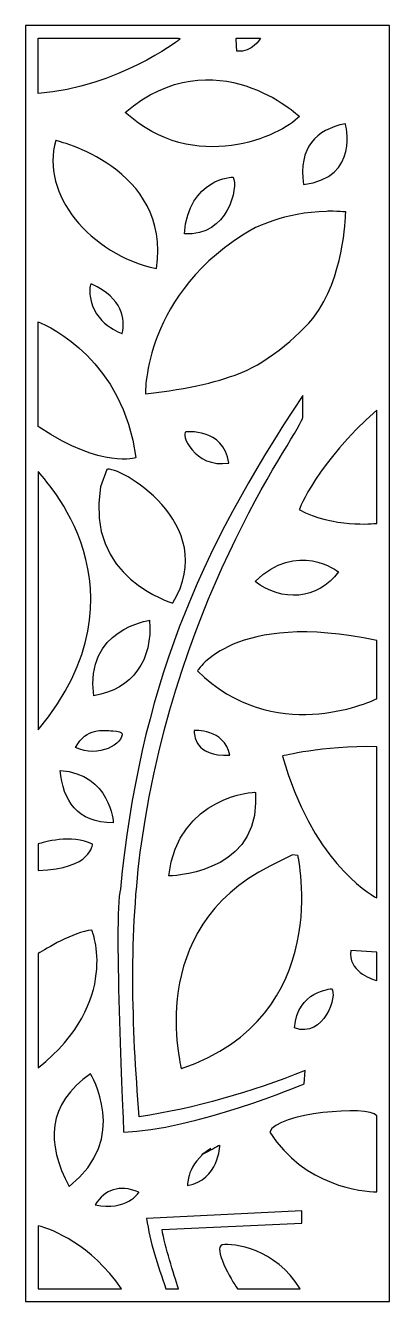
# Model space of a CAD drawing. Header units: centimetres. Extents: x -27 to -21.9, y -9 to 9.
import ezdxf

# ---------------------------------------------------------------- set-up
doc = ezdxf.new("R2010")
doc.units = ezdxf.units.CM
doc.header["$MEASUREMENT"] = 0
doc.layers.add('layer 1', color=7, linetype='Continuous')

msp = doc.modelspace()

# ---------------------------------------------------------------- linework, layer by layer
at = {"layer": 'layer 1', "color": 250}
for points, knots in [([(-21.86889, 9.00069), (-21.86889, 9.00069), (-21.86889, -9.00021), (-21.86889, -9.00021), (-21.86889, -9.00021), (-21.86889, -9.00021), (-26.99914, -9.00021), (-26.99914, -9.00021), (-26.99914, -9.00021), (-26.99914, -9.00021), (-26.99914, 9.00069), (-26.99914, 9.00069), (-26.99914, 9.00069), (-26.99914, 9.00069), (-21.86889, 9.00069), (-21.86889, 9.00069)], [0, 0, 0, 0, 0.2, 0.2, 0.2, 0.2, 0.4, 0.4, 0.4, 0.4, 0.6, 0.6, 0.6, 0.6, 1, 1, 1, 1]), ([(-24.84436, 8.82068), (-24.84436, 8.82068), (-26.81913, 8.82068), (-26.81913, 8.82068), (-26.81913, 8.82068), (-26.81913, 8.82068), (-26.81913, 8.04225), (-26.81913, 8.04225), (-26.81913, 8.04225), (-25.6975, 8.1309), (-24.84834, 8.78911), (-24.84834, 8.78911), (-24.84834, 8.78911), (-24.82956, 8.80366), (-24.80204, 8.81754), (-24.84436, 8.82068)], [0, 0, 0, 0, 0.2, 0.2, 0.2, 0.2, 0.4, 0.4, 0.4, 0.4, 0.6, 0.6, 0.6, 0.6, 1, 1, 1, 1]), ([(-23.1379, 7.71925), (-23.1379, 7.71925), (-24.32908, 8.84267), (-25.59393, 7.7758), (-25.59393, 7.7758), (-24.62069, 6.88448), (-23.39633, 7.43871), (-23.1379, 7.71925)], [0, 0, 0, 0, 0.33333333, 0.33333333, 0.33333333, 0.33333333, 1, 1, 1, 1]), ([(-24.03019, 8.80492), (-24.03019, 8.80492), (-24.02039, 8.63691), (-24.02039, 8.63691), (-24.02039, 8.63691), (-23.79885, 8.62659), (-23.69881, 8.79855), (-23.68688, 8.82068), (-23.68688, 8.82068), (-23.68688, 8.82068), (-24.0261, 8.82068), (-24.0261, 8.82068), (-24.0261, 8.82068), (-24.02588, 8.82068), (-24.03087, 8.81478), (-24.03019, 8.80492)], [0, 0, 0, 0, 0.2, 0.2, 0.2, 0.2, 0.4, 0.4, 0.4, 0.4, 0.6, 0.6, 0.6, 0.6, 1, 1, 1, 1]), ([(-22.49076, 7.61553), (-22.49076, 7.61553), (-22.27516, 6.85448), (-23.08228, 6.75778), (-23.08228, 6.75778), (-23.15163, 7.28566), (-22.9087, 7.53015), (-22.49076, 7.61553)], [0, 0, 0, 0, 0.33333333, 0.33333333, 0.33333333, 0.33333333, 1, 1, 1, 1]), ([(-26.57387, 7.37817), (-26.57387, 7.37817), (-24.93841, 7.00149), (-25.15437, 5.57187), (-25.15437, 5.57187), (-26.09108, 5.77426), (-26.79293, 6.62355), (-26.57387, 7.37817)], [0, 0, 0, 0, 0.33333333, 0.33333333, 0.33333333, 0.33333333, 1, 1, 1, 1]), ([(-24.07156, 6.86314), (-24.07156, 6.86314), (-24.69484, 6.85497), (-24.76051, 6.06175), (-24.76051, 6.06175), (-24.13579, 6.02301), (-24.00013, 6.723), (-24.07156, 6.86314)], [0, 0, 0, 0, 0.33333333, 0.33333333, 0.33333333, 0.33333333, 1, 1, 1, 1]), ([(-22.48591, 6.36998), (-22.48591, 6.36998), (-22.49044, 5.57791), (-22.8597, 4.99382), (-22.8597, 4.99382), (-23.0647, 4.66955), (-23.59855, 4.24857), (-23.93912, 4.11033), (-23.93912, 4.11033), (-24.23928, 3.98849), (-24.67655, 3.87145), (-25.30894, 3.8058), (-25.30894, 3.8058), (-25.30894, 3.8058), (-25.34602, 5.2404), (-23.80088, 6.12686), (-23.80088, 6.12686), (-23.80088, 6.12686), (-23.34651, 6.37458), (-22.75766, 6.37509), (-22.75766, 6.37509), (-22.73208, 6.39249), (-22.48591, 6.36998), (-22.48591, 6.36998)], [0, 0, 0, 0, 0.14285714, 0.14285714, 0.14285714, 0.14285714, 0.28571429, 0.28571429, 0.28571429, 0.28571429, 0.42857143, 0.42857143, 0.42857143, 0.42857143, 0.57142857, 0.57142857, 0.57142857, 0.57142857, 0.71428571, 0.71428571, 0.71428571, 0.71428571, 1, 1, 1, 1]), ([(-25.63504, 4.65359), (-25.63504, 4.65359), (-26.03979, 4.7876), (-26.08888, 5.18108), (-26.08888, 5.18108), (-26.09317, 5.25701), (-26.10106, 5.36712), (-26.06569, 5.35085), (-26.06569, 5.35085), (-25.62583, 5.14854), (-25.59056, 4.86005), (-25.63504, 4.65359)], [0, 0, 0, 0, 0.25, 0.25, 0.25, 0.25, 0.5, 0.5, 0.5, 0.5, 1, 1, 1, 1]), ([(-26.80481, 3.33327), (-25.90391, 2.73656), (-25.44405, 2.90413), (-25.44405, 2.90413), (-25.44405, 2.90413), (-25.6259, 4.27259), (-26.64365, 4.74859), (-26.81913, 4.82098), (-26.81913, 4.82098), (-26.81913, 4.82098), (-26.81913, 3.35686), (-26.81913, 3.35686), (-26.81913, 3.35686), (-26.81913, 3.35686), (-26.81913, 3.34414), (-26.81913, 3.34414), (-26.81913, 3.34414), (-26.81754, 3.34388), (-26.81171, 3.33833), (-26.80481, 3.33327)], [0, 0, 0, 0, 0.16666667, 0.16666667, 0.16666667, 0.16666667, 0.33333333, 0.33333333, 0.33333333, 0.33333333, 0.5, 0.5, 0.5, 0.5, 0.66666667, 0.66666667, 0.66666667, 0.66666667, 1, 1, 1, 1]), ([(-23.09021, 3.78124), (-23.09021, 3.78124), (-23.09197, 3.47496), (-23.09197, 3.47496), (-23.09197, 3.47496), (-23.09301, 3.2926), (-24.84745, 1.09371), (-25.36572, -2.54471), (-25.36572, -2.54471), (-25.54023, -3.81305), (-25.503, -5.10289), (-25.39579, -6.39334), (-25.39579, -6.39334), (-24.61088, -6.27793), (-23.82183, -6.04457), (-23.05864, -5.74344), (-23.05864, -5.74344), (-23.05864, -5.74344), (-23.07048, -5.9303), (-23.07048, -5.9303), (-23.07048, -5.9303), (-23.07048, -5.9303), (-24.65733, -6.59017), (-25.61548, -6.61045), (-25.61548, -6.61045), (-25.61548, -6.61045), (-25.76127, -3.58653), (-25.66208, -3.18192), (-25.66208, -3.18192), (-25.38929, -0.38773), (-24.57779, 1.54958), (-23.09021, 3.78124)], [0, 0, 0, 0, 0.11111111, 0.11111111, 0.11111111, 0.11111111, 0.22222222, 0.22222222, 0.22222222, 0.22222222, 0.33333333, 0.33333333, 0.33333333, 0.33333333, 0.44444444, 0.44444444, 0.44444444, 0.44444444, 0.55555556, 0.55555556, 0.55555556, 0.55555556, 0.66666667, 0.66666667, 0.66666667, 0.66666667, 0.77777778, 0.77777778, 0.77777778, 0.77777778, 1, 1, 1, 1]), ([(-22.0489, 1.97761), (-22.09578, 1.97216), (-22.65948, 1.91321), (-23.14249, 2.17101), (-23.14249, 2.17101), (-23.14249, 2.17101), (-22.88658, 2.83691), (-22.0489, 3.57471), (-22.0489, 3.57471), (-22.0489, 3.57471), (-22.0489, 1.97761), (-22.0489, 1.97761)], [0, 0, 0, 0, 0.25, 0.25, 0.25, 0.25, 0.5, 0.5, 0.5, 0.5, 1, 1, 1, 1]), ([(-24.73988, 3.26742), (-24.73988, 3.26742), (-24.21398, 3.33195), (-24.13134, 2.8286), (-24.13134, 2.8286), (-24.62971, 2.74883), (-24.81502, 3.25375), (-24.73988, 3.26742)], [0, 0, 0, 0, 0.33333333, 0.33333333, 0.33333333, 0.33333333, 1, 1, 1, 1]), ([(-26.81913, 2.70845), (-26.75519, 2.61486), (-25.18326, 1.04028), (-26.81913, -0.9353), (-26.81913, -0.9353), (-26.81913, -0.9353), (-26.81913, 2.70845), (-26.81913, 2.70845)], [0, 0, 0, 0, 0.33333333, 0.33333333, 0.33333333, 0.33333333, 1, 1, 1, 1]), ([(-25.85501, 2.73632), (-25.71475, 2.81241), (-24.23526, 1.97233), (-24.92476, 0.85414), (-24.92476, 0.85414), (-24.92476, 0.85414), (-26.16925, 1.20663), (-25.94195, 2.49085), (-25.94195, 2.49085), (-25.94195, 2.49085), (-25.85501, 2.73632), (-25.85501, 2.73632)], [0, 0, 0, 0, 0.25, 0.25, 0.25, 0.25, 0.5, 0.5, 0.5, 0.5, 1, 1, 1, 1]), ([(-22.58778, 1.2949), (-22.58778, 1.2949), (-23.17721, 1.74633), (-23.76184, 1.15634), (-23.76184, 1.15634), (-23.39484, 0.8688), (-22.87989, 0.89131), (-22.58778, 1.2949)], [0, 0, 0, 0, 0.33333333, 0.33333333, 0.33333333, 0.33333333, 1, 1, 1, 1]), ([(-22.0489, -0.49592), (-22.16832, -0.55306), (-23.50365, -1.15632), (-24.57635, -0.1044), (-24.57635, -0.1044), (-24.57635, -0.1044), (-24.069, 0.75379), (-22.0489, 0.32615), (-22.0489, 0.32615), (-22.0489, 0.32615), (-22.0489, -0.49592), (-22.0489, -0.49592)], [0, 0, 0, 0, 0.25, 0.25, 0.25, 0.25, 0.5, 0.5, 0.5, 0.5, 1, 1, 1, 1]), ([(-25.25038, 0.61023), (-25.25038, 0.61023), (-26.17106, 0.48382), (-26.0365, -0.45545), (-26.0365, -0.45545), (-25.48255, -0.36518), (-25.20625, 0.0582), (-25.25038, 0.61023)], [0, 0, 0, 0, 0.33333333, 0.33333333, 0.33333333, 0.33333333, 1, 1, 1, 1]), ([(-25.63945, -0.98156), (-25.63945, -0.98156), (-25.69008, -0.951), (-25.76692, -0.9488), (-25.76692, -0.9488), (-25.91243, -0.94461), (-26.13734, -0.90074), (-26.29399, -1.18293), (-26.29399, -1.18293), (-25.97915, -1.35224), (-25.60677, -1.11745), (-25.63945, -0.98156)], [0, 0, 0, 0, 0.25, 0.25, 0.25, 0.25, 0.5, 0.5, 0.5, 0.5, 1, 1, 1, 1]), ([(-24.62422, -0.94398), (-24.62422, -0.94398), (-24.1935, -0.91642), (-24.12031, -1.29222), (-24.12031, -1.29222), (-24.62883, -1.31543), (-24.61768, -1.00169), (-24.62422, -0.94398)], [0, 0, 0, 0, 0.33333333, 0.33333333, 0.33333333, 0.33333333, 1, 1, 1, 1]), ([(-22.0489, -3.30791), (-22.18, -3.23638), (-22.96857, -2.75414), (-23.37768, -1.30569), (-23.37768, -1.30569), (-23.37768, -1.30569), (-22.83084, -1.16062), (-22.0489, -1.1733), (-22.0489, -1.1733), (-22.0489, -1.1733), (-22.0489, -3.30791), (-22.0489, -3.30791)], [0, 0, 0, 0, 0.25, 0.25, 0.25, 0.25, 0.5, 0.5, 0.5, 0.5, 1, 1, 1, 1]), ([(-25.76188, -2.24546), (-25.76188, -2.24546), (-25.80101, -1.56076), (-26.51112, -1.50793), (-26.51112, -1.50793), (-26.46763, -1.93384), (-26.2769, -2.2482), (-25.76188, -2.24546)], [0, 0, 0, 0, 0.33333333, 0.33333333, 0.33333333, 0.33333333, 1, 1, 1, 1]), ([(-23.75734, -1.81763), (-23.75729, -1.80779), (-24.84475, -1.86178), (-24.98042, -2.99735), (-24.98042, -2.99735), (-24.98042, -2.99735), (-23.76399, -2.97747), (-23.75819, -1.96582), (-23.75819, -1.96582), (-23.75819, -1.96582), (-23.75734, -1.81763), (-23.75734, -1.81763)], [0, 0, 0, 0, 0.25, 0.25, 0.25, 0.25, 0.5, 0.5, 0.5, 0.5, 1, 1, 1, 1]), ([(-26.81913, -2.54494), (-26.75761, -2.52504), (-26.34692, -2.4015), (-26.05447, -2.54733), (-26.05447, -2.54733), (-26.05447, -2.54733), (-26.0617, -2.89576), (-26.81913, -2.91792), (-26.81913, -2.91792), (-26.81913, -2.91792), (-26.81913, -2.54494), (-26.81913, -2.54494)], [0, 0, 0, 0, 0.25, 0.25, 0.25, 0.25, 0.5, 0.5, 0.5, 0.5, 1, 1, 1, 1]), ([(-23.15967, -2.70973), (-23.15967, -2.70973), (-22.63445, -4.97483), (-24.80223, -5.71527), (-24.80223, -5.71527), (-24.80223, -5.71527), (-25.33992, -3.74651), (-23.54801, -2.85606), (-23.54801, -2.85606), (-23.54801, -2.85606), (-23.23496, -2.69949), (-23.23496, -2.69949), (-23.23496, -2.69949), (-23.23496, -2.69949), (-23.15967, -2.70973), (-23.15967, -2.70973)], [0, 0, 0, 0, 0.2, 0.2, 0.2, 0.2, 0.4, 0.4, 0.4, 0.4, 0.6, 0.6, 0.6, 0.6, 1, 1, 1, 1]), ([(-26.81913, -4.0919), (-26.71233, -4.02369), (-26.32601, -3.78709), (-26.06473, -3.75969), (-26.06473, -3.75969), (-26.06473, -3.75969), (-25.64404, -4.76295), (-26.81913, -5.70441), (-26.81913, -5.70441), (-26.81913, -5.70441), (-26.81913, -4.0919), (-26.81913, -4.0919)], [0, 0, 0, 0, 0.25, 0.25, 0.25, 0.25, 0.5, 0.5, 0.5, 0.5, 1, 1, 1, 1]), ([(-22.0489, -4.47119), (-22.14527, -4.44519), (-22.45189, -4.33895), (-22.41386, -4.04716), (-22.41386, -4.04716), (-22.41386, -4.04716), (-22.0489, -4.073), (-22.0489, -4.073), (-22.0489, -4.073), (-22.0489, -4.073), (-22.0489, -4.47119), (-22.0489, -4.47119)], [0, 0, 0, 0, 0.25, 0.25, 0.25, 0.25, 0.5, 0.5, 0.5, 0.5, 1, 1, 1, 1]), ([(-22.68606, -4.58925), (-22.68606, -4.58925), (-23.17059, -4.61656), (-23.20588, -5.14004), (-23.20588, -5.14004), (-22.7911, -5.30003), (-22.59506, -4.66252), (-22.68606, -4.58925)], [0, 0, 0, 0, 0.33333333, 0.33333333, 0.33333333, 0.33333333, 1, 1, 1, 1]), ([(-26.08355, -5.78813), (-26.08355, -5.78813), (-25.51829, -6.69984), (-26.38328, -7.3774), (-26.38328, -7.3774), (-26.71203, -6.76418), (-26.69687, -6.21784), (-26.08355, -5.78813)], [0, 0, 0, 0, 0.33333333, 0.33333333, 0.33333333, 0.33333333, 1, 1, 1, 1]), ([(-22.0489, -7.45367), (-22.24938, -7.44859), (-23.06292, -7.37951), (-23.55587, -6.6105), (-23.55587, -6.6105), (-23.46717, -6.33971), (-22.15697, -6.22662), (-22.0489, -6.37927), (-22.0489, -6.37927), (-22.0489, -6.37927), (-22.0489, -7.45367), (-22.0489, -7.45367)], [0, 0, 0, 0, 0.25, 0.25, 0.25, 0.25, 0.5, 0.5, 0.5, 0.5, 1, 1, 1, 1]), ([(-24.25946, -6.79483), (-24.25946, -6.79483), (-24.27305, -7.28878), (-24.71481, -7.36569), (-24.71481, -7.36569), (-24.71481, -7.36569), (-24.73458, -7.0593), (-24.3889, -6.84361), (-24.3889, -6.84361), (-24.73458, -7.0593), (-24.25946, -6.79483), (-24.25946, -6.79483)], [0, 0, 0, 0, 0.25, 0.25, 0.25, 0.25, 0.5, 0.5, 0.5, 0.5, 1, 1, 1, 1]), ([(-25.40374, -7.45772), (-25.39343, -7.46197), (-25.57798, -7.73397), (-26.01879, -7.63604), (-26.01879, -7.63604), (-25.87812, -7.42284), (-25.68167, -7.34292), (-25.40374, -7.45772)], [0, 0, 0, 0, 0.33333333, 0.33333333, 0.33333333, 0.33333333, 1, 1, 1, 1]), ([(-25.02086, -8.8202), (-25.13507, -8.49242), (-25.24698, -8.16117), (-25.29223, -7.82848), (-25.29223, -7.82848), (-25.29223, -7.82848), (-23.10225, -7.71927), (-23.10225, -7.71927), (-23.10225, -7.71927), (-23.10225, -7.71927), (-23.10327, -7.89711), (-23.10327, -7.89711), (-23.10327, -7.89711), (-23.10327, -7.89711), (-25.07498, -7.98564), (-25.07498, -7.98564), (-25.07498, -7.98564), (-25.03473, -8.23149), (-24.91038, -8.60378), (-24.84245, -8.8202), (-24.84245, -8.8202), (-24.84245, -8.8202), (-25.02086, -8.8202), (-25.02086, -8.8202)], [0, 0, 0, 0, 0.14285714, 0.14285714, 0.14285714, 0.14285714, 0.28571429, 0.28571429, 0.28571429, 0.28571429, 0.42857143, 0.42857143, 0.42857143, 0.42857143, 0.57142857, 0.57142857, 0.57142857, 0.57142857, 0.71428571, 0.71428571, 0.71428571, 0.71428571, 1, 1, 1, 1]), ([(-26.81913, -7.93069), (-26.61387, -7.98852), (-26.08222, -8.1917), (-25.64448, -8.8202), (-25.64448, -8.8202), (-25.64448, -8.8202), (-26.81913, -8.8202), (-26.81913, -8.8202), (-26.81913, -8.8202), (-26.81913, -8.8202), (-26.81913, -7.93069), (-26.81913, -7.93069)], [0, 0, 0, 0, 0.25, 0.25, 0.25, 0.25, 0.5, 0.5, 0.5, 0.5, 1, 1, 1, 1]), ([(-24.00895, -8.8202), (-24.10073, -8.6997), (-24.36043, -8.23227), (-24.2251, -8.20313), (-24.2251, -8.20313), (-24.07628, -8.17108), (-23.46833, -8.25464), (-23.12962, -8.8202), (-23.12962, -8.8202), (-23.12962, -8.8202), (-24.00895, -8.8202), (-24.00895, -8.8202)], [0, 0, 0, 0, 0.25, 0.25, 0.25, 0.25, 0.5, 0.5, 0.5, 0.5, 1, 1, 1, 1])]:
    msp.add_open_spline(points, degree=3, knots=knots, dxfattribs=at)

doc.saveas('drawing.dxf')
